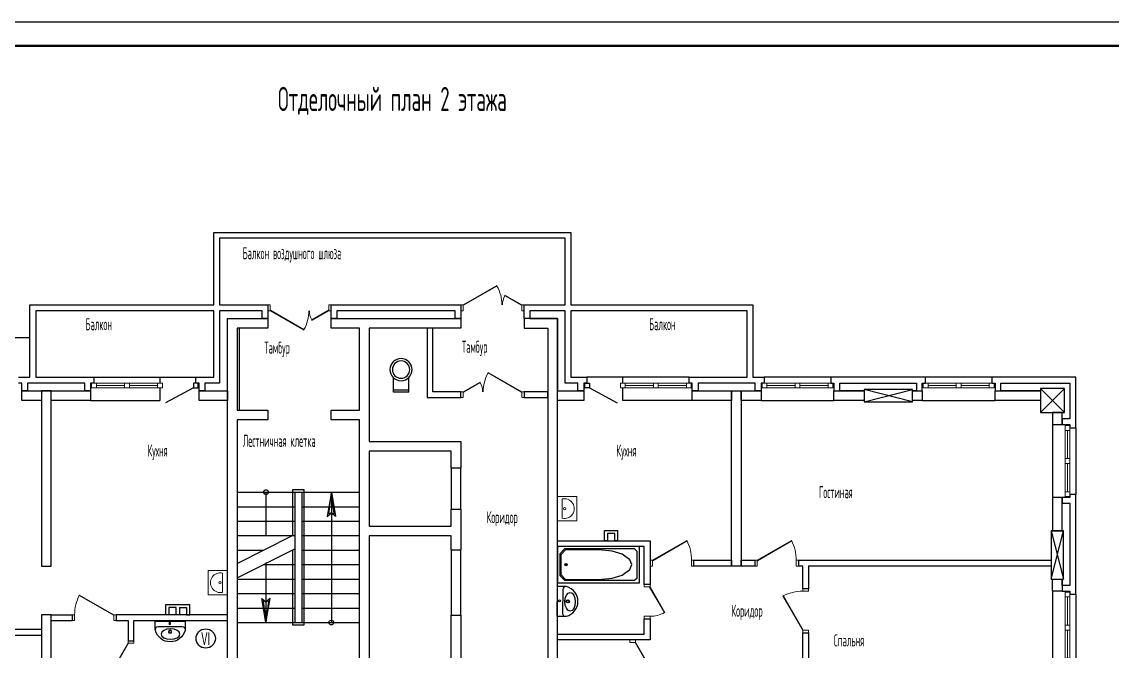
# Model space of a CAD drawing. Extents: x 5819 to 6456, y -3573 to -2978.
# Drawn here: x 5965.8 to 6191.8, y -3406.5 to -3276.1 of the extents above; entities that cross this region are included whole.
import ezdxf
from ezdxf.enums import TextEntityAlignment as Align

# ---------------------------------------------------------------- set-up
doc = ezdxf.new("R2010")
doc.units = 0
for name, color, linetype in [('EXPLIC', 3, 'Continuous'), ('FORMAT', 134, 'Continuous'), ('OSI', 5, 'Continuous'), ('PLAN', 2, 'Continuous')]:
    doc.layers.add(name, color=color, linetype=linetype)
for name, color, linetype, lineweight in [('Двери', 203, 'Continuous', 20), ('Окна', 141, 'Continuous', 13), ('Сантехника', 5, 'Continuous', 20)]:
    doc.layers.add(name, color=color, linetype=linetype, lineweight=lineweight)
doc.styles.add('СПДС', font='spds.shx', dxfattribs={"width": 0.6, "height": 150})

# ---------------------------------------------------------------- blocks, each defined once
blk = doc.blocks.new('A$C29B265C2')
at = {"layer": 'Двери', "lineweight": 20, "ltscale": 100}
for p, q in [((-0.0001563351, -0.0001358259), (-0.0001563329, 119.9998641739)), ((1309.9998436673, 119.9998641564), (1309.999843665, -0.0001358434))]:
    blk.add_line(p, q, dxfattribs=at)
at = {"layer": 'Двери', "lineweight": 20}
for points in [[(49.9998436694, 119.9998639443), (54.9998436691, 111.3396099066), (747.7660380016, 511.3083586732), (742.8201667041, 519.9998639317)], [(1259.9998436694, 119.9998639443), (1254.9998436696, 111.3396099066), (908.697952254, 311.2771001279), (913.5896821553, 319.9998639283)], [(49.9998436673, -0.0001360557), (-0.0001563327, -0.0001360545), (-0.0001563306, 119.9998639452), (49.9998436694, 119.9998639443)], [(1259.9998436673, -0.0001360713), (1309.9998436673, -0.000136072), (1309.9998436694, 119.999863928), (1259.9998436694, 119.9998639287)]]:
    blk.add_lwpolyline(points, close=True, dxfattribs=at)
at = {"layer": 'Двери', "lineweight": 20, "ltscale": 100}
for centre, radius, start, end in [((49.9998436697, 119.9998639442), 799.9999999997, 0, 29.2837841036), ((1259.9998436694, 119.9998639289), 400, 151.4325437357, 179.9999999983)]:
    blk.add_arc(centre, radius, start, end, dxfattribs=at)
blk = doc.blocks.new('стрела')
at = {"lineweight": 30}
for points in [[(0, 0), (500.0000000026, 88.1634903407), (429.2857142856, -1.18e-08), (449.3398220803, 55.1719927379)], [(0, 0), (499.9999999976, -88.1634903678), (429.2857142856, -1.18e-08), (449.3398220772, -55.1719927624)]]:
    blk.add_lwpolyline(points, close=True, dxfattribs=at)
blk = doc.blocks.new('A$C41B26058')
at = {"layer": 'Окна', "color": 132, "ltscale": 100}
for p, q in [((99.9999026957, 100.0002547725), (1369.9999026957, 100.000254772)), ((99.9999026957, 50.0002547725), (684.9999026957, 50.0002547723)), ((99.9999026957, 0.000254773), (1369.9999026957, 0.0002547725)), ((784.9999026957, 50.0002547723), (1369.9999026957, 50.000254772))]:
    blk.add_line(p, q, dxfattribs=at)
at = {"layer": 'Окна'}
for points in [[(-9.73043e-05, 100.000254773), (99.9999026957, 100.000254773), (99.9999026957, 0.000254773), (-9.73043e-05, 0.000254773)], [(684.9999026957, 100.0002547723), (784.9999026957, 100.0002547723), (784.9999026957, 0.0002547723), (684.9999026957, 0.0002547723)], [(1369.9999026957, 100.0002547725), (1469.9999026957, 100.0002547725), (1469.9999026957, 0.0002547725), (1369.9999026957, 0.0002547725)]]:
    blk.add_lwpolyline(points, close=True, dxfattribs=at)
blk = doc.blocks.new('Лифтовой узел 2-16 этажей')
at = {"lineweight": 25}
for points in [[(200, 200), (409.9999999972, 200), (409.9999999971, 0), (0, 0), (0, 8000.0000000002), (690, 8000.0000000002), (690, 7800.0000000002), (200, 7800.0000000002), (200, 200)], [(1865.2236967224, 199.9999999826), (1719.9998436654, 199.9999999825), (1719.9998436623, 2.112e-07), (1865.2236967224, 1e-10), (2065.2236967224, 1e-10), (2065.2236967224, 650.0000000001), (3900.0000000004, 650.0000000001), (3900.0000000004, 0), (6840.0000000001, 0), (6840.0000000001, 8000.0000000002), (5999.9999999999, 8000.0000000279), (5999.9999999999, 7800.0000000002), (6639.9987951098, 7800.0000000002), (6639.9987951098, 6100), (5999.9999999977, 6100), (5999.9999999977, 5900), (6639.9987951098, 5900), (6639.9987951098, 200.0002127042), (4100.0000000005, 200.0002127042), (4100.0000000005, 5900), (4689.9999999977, 5900), (4689.9999999977, 6100.0000000001), (4100.0000000005, 6100.0000000001), (4100.0000000005, 7800.0000000002), (4689.9999999977, 7800.0000000002), (4689.9999999977, 8000.0000000002), (2000, 8000.0000000002), (2000, 7800.0000000001), (3899.9999999999, 7800.0000000002), (3899.9999999999, 5450.0000000001), (2000, 5450.0000000001), (2000, 4900), (2200.0000171436, 4900), (2200.0000171436, 5250.0002914389), (3899.9984633172, 5250.0000000001), (3899.999858813, 3700.0018219847), (2200.0001778485, 3700.0002914392), (2199.9998627363, 4050.0000784367), (2000.0000000001, 4050.0000000002), (2000.0000000001, 3200.0000000004), (2200, 3200.0000000004), (2200, 3500.0002301431), (3900, 3500.0002301431), (3900, 850.0000000002), (2200, 850.0000000002), (2200, 1850.0000000005), (2000, 1850.0000000005), (2000, 850.0000000001), (1865.2236967225, 850.0000000001), (1865.2236967224, 199.9999999826)]]:
    blk.add_lwpolyline(points, dxfattribs=at)
for points in [[(2000, 4900), (2199.9998627363, 4900), (2199.9998627363, 4050.0000784367), (2000, 4050.0000784367)], [(2000.0000000001, 3200.0000000004), (2200, 3200.0000000004), (2200, 1850.0000000005), (2000.0000000001, 1850.0000000005)]]:
    blk.add_lwpolyline(points, close=True, dxfattribs=at)
blk = doc.blocks.new('мус')
at = {"lineweight": 30, "ltscale": 100}
for p, q in [((-161.8311846546, -469.5261933323), (-161.8311846545, -163.4339856738)), ((158.1688153454, -469.5261933322), (158.1688153455, -166.9809146349)), ((-161.8311846546, -429.1188726285), (158.1688153455, -429.1188726282)), ((-161.8311846545, -469.526193332), (158.1688153454, -469.5261933322))]:
    blk.add_line(p, q, dxfattribs=at)
blk.add_circle((0, 0), 230, dxfattribs=at)
at = {"ltscale": 100}
blk.add_circle((0, 0), 180, dxfattribs=at)
blk = doc.blocks.new('Колонна 500х500')
at = {"ltscale": 100}
for p, q in [((-250, 250), (250, -250)), ((250, 250), (-250, -250)), ((-250, 250), (250, 250)), ((-250, -250), (-250, 250)), ((250, 250), (250, -250)), ((250, -250), (-250, -250))]:
    blk.add_line(p, q, dxfattribs=at)
blk = doc.blocks.new('Колонна 250х10000')
at = {"ltscale": 100}
for p, q in [((500, 125), (-500, -125)), ((-500, 125), (500, -125)), ((-500, -125), (-500, 125)), ((-500, 125), (500, 125)), ((500, 125), (500, -125)), ((500, -125), (-500, -125))]:
    blk.add_line(p, q, dxfattribs=at)
blk = doc.blocks.new('A$C50155B64')
at = {"lineweight": 25, "ltscale": 100}
for p, q in [((200.0005801977, 13700.0001562182), (-0.0002662389, 13700.0001562182)), ((-0.0002662389, 13700.0001562182), (-0.0002662389, 10070.0003327026)), ((200.0005801977, 10070.0003327026), (200.0005801977, 13700.0001562182)), ((-0.0002662389, 10070.0003327026), (200.0005801977, 10070.0003327026)), ((200.0005801977, 8025.0001562182), (-0.0002662389, 8025.0001562182)), ((-0.0002662389, 8025.0001562182), (-0.0002662389, 6925.0000199546)), ((200.0005801977, 6925.0000199546), (200.0005801977, 8025.0001562182)), ((-0.0002662389, 6925.0000199546), (200.0005801977, 6925.0000199546)), ((200.0005801769, 5915.0001854938), (-0.0002662363, 5915.0001854938)), ((-0.0002662363, 5915.0001854938), (-0.0002662363, -0.0001663984)), ((200.0005802003, -0.0001663984), (200.0005801769, 5915.0001854938)), ((-0.0002662363, -0.0001663984), (200.0005802003, -0.0001663984))]:
    blk.add_line(p, q, dxfattribs=at)
blk = doc.blocks.new('A$C157F6CD0')
at = {"layer": 'Двери', "lineweight": 18, "ltscale": 100}
for p, q in [((9.50216e-05, 119.9998999007), (9.50174e-05, -0.0001000992)), ((910.0000950174, -0.0001001321), (910.0000950213, 119.9998998678))]:
    blk.add_line(p, q, dxfattribs=at)
at = {"layer": 'Двери', "lineweight": 18}
for points in [[(50.0000950218, 119.999899878), (55.0000950216, 111.3396458399), (765.9480701734, 521.8056506435), (760.9480701735, 530.4659046817)], [(50.000095018, -0.000100122), (9.50181e-05, -0.0001001203), (9.50218e-05, 119.9998998799), (50.0000950218, 119.999899878)], [(860.0000950178, -0.0001001516), (910.000095018, -0.0001001533), (910.0000950219, 119.9998998466), (860.0000950217, 119.9998998482)]]:
    blk.add_lwpolyline(points, close=True, dxfattribs=at)
at = {"layer": 'Двери', "lineweight": 18, "ltscale": 100, "extrusion": (0, 0, -1)}
blk.add_arc((39.9999049782, 119.9998998774), 900, 152.8659839881, 180.0000000033, dxfattribs=at)
blk = doc.blocks.new('A$C1A97127D')
at = {"layer": 'Двери', "ltscale": 100}
for p, q in [((-0.0001511241, 119.9998500525), (-0.000151129, -0.0001499475)), ((709.999848871, -0.0001499862), (709.9998488757, 119.9998500135))]:
    blk.add_line(p, q, dxfattribs=at)
at = {"layer": 'Двери'}
for points in [[(49.9998488761, 119.9998500295), (54.9998488757, 111.3395959917), (583.2043547373, 416.2986096112), (578.2753451962, 424.9998500099)], [(49.9998488717, -0.0001499704), (-0.0001511283, -0.0001499685), (-0.0001511239, 119.9998500316), (49.9998488761, 119.9998500295)], [(659.9998488715, -0.0001500056), (709.9998488715, -0.0001500077), (709.9998488761, 119.9998499923), (659.9998488764, 119.9998499943)]]:
    blk.add_lwpolyline(points, close=True, dxfattribs=at)
at = {"layer": 'Двери', "ltscale": 100, "extrusion": (0, 0, -1)}
blk.add_arc((-49.9998488738, 119.999850029), 610.0000000026, 150.9393171551, 180, dxfattribs=at)
blk = doc.blocks.new('УМ')
at = {"color": 7, "lineweight": 25}
for p, q in [((-294.2903663546, 161.0612844626), (-294.2903663546, 0)), ((288.6348757214, 0), (-294.2903663546, 0)), ((-234.2903663546, 101.0612844626), (230.4676351903, 101.0612844626)), ((288.6348757214, 0), (288.6348757214, 179.5073672653))]:
    blk.add_line(p, q, dxfattribs=at)
for centre, radius in [((-3.5639190278, 201.587855562), 32.0355357808), ((-3.5639190278, 201.587855562), 25.3614658265), ((-11.5377568276, 40.4689702683), 17)]:
    blk.add_circle(centre, radius, dxfattribs=at)
for centre, radius, start, end in [((-1.9113655821, 101.0612844626), 300, 14.4775121859, 165.5224878141), ((-234.2903663546, 161.0612844626), 60, 165.5224878141, 270), ((230.4676351903, 161.0612844626), 60, 270, 14.4775121859)]:
    blk.add_arc(centre, radius, start, end, dxfattribs=at)
blk.add_ellipse((4.4518725049, 247.6703508236), major_axis=(181.789449315, -0), ratio=0.5596161518, dxfattribs=at)
blk = doc.blocks.new('VANNA')
at = {"color": 7, "lineweight": 25}
for points in [[(0, 375), (0, 0), (1700, 0), (1700, 375), (1700, 750), (0, 750)], [(50, 600), (50, 375), (50, 150), (150, 50), (1600, 50), (1650, 100), (1650, 375), (1650, 650), (1600, 700), (150, 700)], [(70, 580), (70, 375), (70, 170), (170, 70), (854, 68.1107691691), (1135.8425585958, 93.7093774831), (1341.6610383316, 157.9965438063), (1502.3347080252, 273.5604941195), (1542, 375), (1502.3347080252, 476.4395058805), (1341.6610383316, 592.0034561937), (1135.8425585958, 656.2906225169), (854, 681.8892308309), (170, 680)]]:
    blk.add_lwpolyline(points, close=True, dxfattribs=at)
for radius in [24, 17]:
    blk.add_circle((175, 375), radius, dxfattribs=at)
blk = doc.blocks.new('A$C36CC1337')
at = {"layer": 'Сантехника', "color": 7, "lineweight": 20, "ltscale": 0.001}
blk.add_line((99.6929597287, 450.0672973676), (99.9655434517, 50.0673902615), dxfattribs=at)
blk.add_line((99.6929597287, 450.0672973676), (99.9655434517, 50.0673902615), dxfattribs=at)
at = {"layer": 'Сантехника', "color": 7, "lineweight": 20}
blk.add_lwpolyline([(-0.0003603967, -0.0007440762), (399.9995467095, -0.0007440762), (399.9995467095, 500.2719557269), (-0.0003603967, 500.2719557269)], close=True, dxfattribs=at)
at = {"layer": 'Сантехника', "color": 7, "lineweight": 20, "ltscale": 0.001}
blk.add_circle((149.8292400269, 250.1014167799), 24.5345969675, dxfattribs=at)
blk.add_circle((149.8292400269, 250.1014167799), 24.5345969675, dxfattribs=at)
blk.add_arc((144.8292411892, 250.0980094804), 205, 257.3586613321, 102.7194290209, dxfattribs=at)
blk.add_arc((144.8292411892, 250.0980094804), 205, 257.3586613321, 102.7194290209, dxfattribs=at)

msp = doc.modelspace()

# ---------------------------------------------------------------- linework, layer by layer
at = {"layer": 'FORMAT'}
msp.add_lwpolyline([(5819.2197606431, -3276.1358581672), (6455.8664629325, -3276.1358581672), (6455.8664629325, -3573.1358581672), (5819.2197606431, -3573.1358581672)], close=True, dxfattribs=at)
at = {"layer": 'FORMAT', "lineweight": 50}
msp.add_lwpolyline([(5839.2197606431, -3568.1358581672), (5839.2197606431, -3281.1358581672), (6450.8664629325, -3281.1358581672), (6450.8664629325, -3568.1358581672)], close=True, dxfattribs=at)
at = {"layer": 'OSI', "ltscale": 100}
msp.add_line((5967.5004362966, -3341.5702077257), (5870.0289043874, -3341.5702077257), dxfattribs=at)
at = {"layer": 'PLAN', "ltscale": 100}
for p, q in [((6005.6004362967, -3334.7702077257), (6005.6004362967, -3319.7702077257)), ((6005.6004362967, -3319.7702077257), (6079.6004362967, -3319.7702077257)), ((6012.6004362967, -3320.9702077257), (6006.8004362967, -3320.9702077257)), ((6006.8004362967, -3320.9702077257), (6006.8004362967, -3326.1702077257)), ((6072.2004362967, -3320.9702077257), (6012.6004362967, -3320.9702077257)), ((6078.4004362967, -3320.9702077257), (6072.2004362967, -3320.9702077257)), ((6078.4004362967, -3326.1702077257), (6078.4004362967, -3320.9702077257)), ((6079.6004362967, -3319.7702077257), (6079.6004362967, -3334.7702077257)), ((6006.8004362967, -3326.1702077257), (6006.8004362967, -3334.7702077257)), ((6078.4004362967, -3334.7702077257), (6078.4004362967, -3326.1702077257)), ((5967.5004362966, -3349.7702077257), (5967.5004362966, -3334.7702077257)), ((5967.5004362966, -3334.7702077257), (6005.6004362967, -3334.7702077257)), ((6006.8004362967, -3334.7702077257), (6016.8004362967, -3334.7702077257)), ((6016.8004362967, -3334.7702077257), (6016.8004362967, -3337.5702077257)), ((6029.9004362966, -3334.7702077257), (6029.9004362966, -3334.7702077257)), ((6029.9004362966, -3334.7702077257), (6056.8004362967, -3334.7702077257)), ((6029.9004362966, -3337.5702077257), (6029.9004362966, -3334.7702077257)), ((6056.8004362967, -3334.7702077257), (6056.8004362967, -3337.5702077257)), ((6069.9004362967, -3337.5702077254), (6069.9004362967, -3334.7702077257)), ((6069.9004362967, -3334.7702077257), (6078.4004362967, -3334.7702077257)), ((6079.6004362967, -3334.7702077257), (6117.3004362967, -3334.7702077257)), ((6117.3004362967, -3334.7702077257), (6117.3004362967, -3349.7702077257)), ((6005.6004362967, -3335.9702077257), (5968.7004362967, -3335.9702077257)), ((5968.7004362967, -3335.9702077257), (5968.7004362967, -3349.7702077257)), ((6005.6004362967, -3349.7702077257), (6005.6004362967, -3335.9702077257)), ((6015.6004362967, -3335.9702077257), (6006.8004362967, -3335.9702077257)), ((6006.8004362967, -3335.9702077257), (6006.8004362967, -3350.9702077257)), ((6015.6004362967, -3335.9702077257), (6006.8004362967, -3335.9702077257)), ((6006.8004362967, -3335.9702077257), (6006.8004362967, -3350.9702077257)), ((6015.6004362967, -3337.5702077257), (6015.6004362967, -3335.9702077257)), ((6015.6004362967, -3337.5702077257), (6015.6004362967, -3335.9702077257)), ((6055.6004362967, -3335.9702077257), (6031.1004362967, -3335.9702077257)), ((6031.1004362967, -3335.9702077257), (6031.1004362967, -3337.5702077257)), ((6055.6004362967, -3335.9702077257), (6031.1004362967, -3335.9702077257)), ((6031.1004362967, -3335.9702077257), (6031.1004362967, -3337.5702077257)), ((6055.6004362967, -3337.5702077257), (6055.6004362967, -3335.9702077257)), ((6055.6004362967, -3337.5702077257), (6055.6004362967, -3335.9702077257)), ((6078.4004362967, -3335.9702077257), (6071.1004362967, -3335.9702077257)), ((6071.1004362967, -3335.9702077257), (6071.1004362967, -3337.5702077254)), ((6078.4004362967, -3335.9702077257), (6071.1004362967, -3335.9702077254)), ((6071.1004362967, -3335.9702077254), (6071.1004362967, -3337.5702077254)), ((6078.4004362967, -3350.9702077257), (6078.4004362967, -3335.9702077257)), ((6078.4004362967, -3350.9702077257), (6078.4004362967, -3335.9702077257)), ((6116.1004362967, -3335.9702077257), (6079.6004362967, -3335.9702077257)), ((6079.6004362967, -3335.9702077257), (6079.6004362967, -3349.7702077257)), ((6116.1004362967, -3349.7702077257), (6116.1004362967, -3335.9702077257)), ((6008.4004362967, -3352.5702077257), (6008.4004362967, -3337.5702077257)), ((6008.4004362967, -3337.5702077257), (6015.6004362967, -3337.5702077257)), ((6010.9004483456, -3339.5702077257), (6010.4004483456, -3339.5702077257)), ((6010.4004483456, -3339.5702077257), (6010.4004483456, -3356.5702077257)), ((6010.9004483456, -3356.5702077257), (6010.9004483456, -3339.5702077257)), ((6016.8004362967, -3337.5702077257), (6015.6004362967, -3337.5702077257)), ((6031.1004362967, -3337.5702077257), (6029.9004362966, -3337.5702077257)), ((6031.1004362967, -3337.5702077257), (6055.6004362967, -3337.5702077257)), ((6051.0004362967, -3339.5702077257), (6049.8004362967, -3339.5702077257)), ((6049.8004362967, -3339.5702077257), (6049.8004362967, -3353.9702077257)), ((6051.0004362967, -3352.7702077257), (6051.0004362967, -3339.5702077257)), ((6056.8004362967, -3337.5702077257), (6055.6004362967, -3337.5702077257)), ((6071.1004362967, -3337.5702077254), (6069.9004362967, -3337.5702077254)), ((6071.1004362967, -3337.5702077254), (6076.8004362967, -3337.5702077254)), ((6076.8004362967, -3337.5702077254), (6076.8004362967, -3352.5702077257)), ((5965.1504362967, -3349.7702077257), (5967.5004362966, -3349.7702077257)), ((5965.8071684425, -3350.9702077257), (5965.1504362967, -3350.9702077257)), ((5965.8071684425, -3352.5702077257), (5965.8071684425, -3350.9702077257)), ((5978.8504362967, -3350.9702077257), (5967.0071684424, -3350.9702077257)), ((5967.0071684424, -3350.9702077257), (5967.0071684424, -3352.5702077257)), ((5978.8504362967, -3350.9702077257), (5967.0071684424, -3350.9702077257)), ((5967.0071684424, -3350.9702077257), (5967.0071684424, -3352.5702077257)), ((5968.7004362967, -3349.7702077257), (5980.7004362967, -3349.7702077257)), ((5978.8504362967, -3352.5702077257), (5978.8504362967, -3350.9702077257)), ((5978.8504362967, -3352.5702077257), (5978.8504362967, -3350.9702077257)), ((5980.7004362967, -3350.9702077257), (5980.0504362967, -3350.9702077257)), ((5980.0504362967, -3350.9702077257), (5980.0504362967, -3352.5702077257)), ((5980.7004362967, -3349.7702077257), (6001.9004362967, -3349.7702077257)), ((5980.7004362967, -3349.7702077257), (5980.7004362967, -3350.9702077257)), ((5994.4504362967, -3350.9702077257), (5994.4504362967, -3349.7702077257)), ((6002.3504362967, -3350.9702077257), (6001.3504362967, -3350.9702077257)), ((6001.3504362967, -3350.9702077257), (6001.3504362967, -3351.9702077257)), ((6001.9004362967, -3350.9702077257), (6001.9004362967, -3349.7702077257)), ((6001.9004362967, -3349.7702077257), (6005.6004362967, -3349.7702077257)), ((6002.5504362967, -3350.9702077257), (6001.9004362967, -3350.9702077257)), ((6002.3504362967, -3351.9702077257), (6002.3504362967, -3350.9702077257)), ((6002.5504362967, -3352.5702077257), (6002.5504362967, -3350.9702077257)), ((6006.8004362967, -3350.9702077257), (6003.7504362966, -3350.9702077257)), ((6003.7504362966, -3350.9702077257), (6003.7504362966, -3352.5702077257)), ((6006.8004362967, -3350.9702077257), (6003.7504362966, -3350.9702077257)), ((6003.7504362966, -3350.9702077257), (6003.7504362966, -3352.5702077257)), ((6081.0504362967, -3350.9702077257), (6078.4004362967, -3350.9702077257)), ((6081.0504362967, -3350.9702077257), (6078.4004362967, -3350.9702077257)), ((6079.6004362967, -3349.7702077257), (6082.9004362966, -3349.7702077257)), ((6081.0504362967, -3352.5702077257), (6081.0504362967, -3350.9702077257)), ((6081.0504362967, -3352.5702077257), (6081.0504362967, -3350.9702077257)), ((6082.2504362966, -3350.9702077257), (6082.2504362966, -3352.5702077257)), ((6082.9004362966, -3350.9702077257), (6082.2504362966, -3350.9702077257)), ((6082.4504362967, -3351.9702077257), (6082.4504362967, -3350.9702077257)), ((6082.4504362967, -3350.9702077257), (6083.4504362967, -3350.9702077257)), ((6104.1004362967, -3349.7702077257), (6082.9004362966, -3349.7702077257)), ((6082.9004362966, -3349.7702077257), (6082.9004362966, -3350.9702077257)), ((6083.4504362967, -3350.9702077257), (6083.4504362967, -3351.9702077257)), ((6090.3504362967, -3350.9702077257), (6090.3504362967, -3349.7702077257)), ((6104.1004362967, -3350.9702077257), (6104.1004362967, -3349.7702077257)), ((6104.1004362967, -3349.7702077257), (6116.1004362967, -3349.7702077257)), ((6104.7504362966, -3350.9702077257), (6104.1004362967, -3350.9702077257)), ((6104.7504362966, -3352.5702077257), (6104.7504362966, -3350.9702077257)), ((6117.8004362967, -3350.9570187991), (6105.9504362967, -3350.9570187991)), ((6105.9504362967, -3350.9570187991), (6105.9504362967, -3352.5702077257)), ((6117.8004362967, -3350.9702077257), (6105.9504362967, -3350.9702077257)), ((6105.9504362967, -3350.9702077257), (6105.9504362967, -3352.5702077257)), ((6117.3004362967, -3349.7702077257), (6119.6504362967, -3349.7702077257)), ((6117.8004362967, -3352.5702077257), (6117.8004362967, -3350.9570187991)), ((6117.8004362967, -3352.5702077257), (6117.8004362967, -3350.9702077257)), ((6119.6504362967, -3350.9702077257), (6119.0004362966, -3350.9702077257)), ((6119.0004362966, -3350.9702077257), (6119.0004362966, -3352.5702077257)), ((6133.4504362967, -3349.7702077257), (6119.6504362967, -3349.7702077257)), ((6119.6504362967, -3349.7702077257), (6119.6504362967, -3350.9702077257)), ((6153.0504362967, -3349.7702077257), (6133.4504362967, -3349.7702077257)), ((6133.4504362967, -3349.7702077257), (6133.4504362967, -3350.9702077257)), ((6133.4504362967, -3350.9702077257), (6134.1004362967, -3350.9702077257)), ((6134.1004362967, -3350.9702077257), (6134.1004362967, -3352.5702077257)), ((6135.3004362967, -3350.9702077257), (6151.2004362967, -3350.9702077257)), ((6135.3004362967, -3352.5702077257), (6135.3004362967, -3350.9702077257)), ((6135.3004362967, -3350.9702077257), (6151.2004362967, -3350.9702077257)), ((6135.3004362967, -3352.5702077257), (6135.3004362967, -3350.9702077257)), ((6151.2004362967, -3350.9702077257), (6151.2004362967, -3352.5702077257)), ((6151.2004362967, -3350.9702077257), (6151.2004362967, -3352.5702077257)), ((6152.4004362967, -3352.5702077257), (6152.4004362967, -3350.9702077257)), ((6152.4004362967, -3350.9702077257), (6153.0504362967, -3350.9702077257)), ((6166.8504362967, -3349.7702077257), (6153.0504362967, -3349.7702077257)), ((6153.0504362967, -3350.9702077257), (6153.0504362967, -3349.7702077257)), ((6184.2004362967, -3349.7702077257), (6166.8504362967, -3349.7702077257)), ((6166.8504362967, -3349.7702077257), (6166.8504362967, -3350.9702077257)), ((6166.8504362967, -3350.9702077257), (6167.5004362966, -3350.9702077257)), ((6167.5004362966, -3350.9702077257), (6167.5004362966, -3352.5702077257)), ((6168.7004362967, -3352.5702077257), (6168.7004362967, -3350.9702077257)), ((6168.7004362967, -3350.9702077257), (6183.0004362966, -3350.9702077257)), ((6168.7004362967, -3352.5702077257), (6168.7004362967, -3350.9702077257)), ((6168.7004362967, -3350.9702077257), (6183.0004362966, -3350.9702077257)), ((6183.0004362966, -3350.9702077257), (6183.0004362966, -3358.3702077257)), ((6183.0004362966, -3350.9702077257), (6183.0004362966, -3358.3702077257)), ((6184.2004362967, -3360.2202077257), (6184.2004362967, -3349.7702077257)), ((5965.8071684425, -3352.5702077257), (5969.9004251699, -3352.5702077257)), ((5965.8071684425, -3354.5702077257), (5965.8071684425, -3352.5702077257)), ((5967.0071684424, -3352.5702077257), (5965.8071684425, -3352.5702077257)), ((5967.0071684424, -3352.5702077257), (5978.8504362967, -3352.5702077257)), ((5971.9004336343, -3352.5702061635), (5969.9004251699, -3352.5702061635)), ((5969.9004251699, -3352.5702061635), (5969.9004251699, -3388.8702043987)), ((5969.9004251699, -3352.5702077257), (5969.9004251699, -3354.5702077257)), ((5971.9004336343, -3388.8702043987), (5971.9004336343, -3352.5702061635)), ((5971.9004336343, -3352.5702077257), (5980.0504362967, -3352.5702077257)), ((5971.9004336343, -3354.5702077257), (5971.9004336343, -3352.5702077257)), ((5980.0504362967, -3352.5702077257), (5978.8504362967, -3352.5702077257)), ((5980.0504362967, -3352.5702077257), (5980.0504362967, -3354.5702077257)), ((5994.4504362967, -3354.5702077257), (5994.4504362967, -3351.9702077257)), ((6001.3504362967, -3351.9702077257), (5995.6009815185, -3355.0632890722)), ((6001.3504362967, -3351.9702077257), (6002.3504362967, -3351.9702077257)), ((6002.5504362967, -3352.5702077257), (6008.4004362967, -3352.5702077257)), ((6002.5504362967, -3354.5702077257), (6002.5504362967, -3352.5702077257)), ((6003.7504362966, -3352.5702077257), (6002.5504362967, -3352.5702077257)), ((6003.7504362966, -3352.5702077257), (6008.4004362967, -3352.5702077257)), ((6008.4004362967, -3352.5702077257), (6008.4004362967, -3354.5702077257)), ((6056.8004362967, -3352.7702077257), (6051.0004362967, -3352.7702077257)), ((6056.8004362967, -3353.9702077257), (6056.8004362967, -3352.7702077257)), ((6074.8004362967, -3352.7702077257), (6069.9004362967, -3352.7702077257)), ((6069.9004362967, -3352.7702077257), (6069.9004362967, -3353.9702077257)), ((6074.8004362967, -3353.9702077257), (6074.8004362967, -3352.7702077257)), ((6076.8004362967, -3352.5702077257), (6081.0504362967, -3352.5702077257)), ((6076.8004362967, -3352.5702077257), (6082.2504362966, -3352.5702077257)), ((6076.8004362967, -3354.5702077257), (6076.8004362967, -3352.5702077257)), ((6082.2504362966, -3352.5702077257), (6081.0504362967, -3352.5702077257)), ((6082.2504362966, -3352.5702077257), (6082.2504362966, -3354.5702077257)), ((6083.4504362967, -3351.9702077257), (6082.4504362967, -3351.9702077257)), ((6083.4504362967, -3351.9702077257), (6089.1998910749, -3355.0632890722)), ((6090.3504362967, -3354.5702077257), (6090.3504362967, -3351.9702077257)), ((6104.7504362966, -3352.5702077257), (6112.9004389591, -3352.5702061635)), ((6104.7504362966, -3354.5702077257), (6104.7504362966, -3352.5702077257)), ((6105.9504362967, -3352.5702077257), (6104.7504362966, -3352.5702077257)), ((6105.9504362967, -3352.5702077257), (6117.8004362967, -3352.5702077257)), ((6112.9004389591, -3352.5702061635), (6112.9004389591, -3354.5702077257)), ((6114.9004474234, -3352.5702077257), (6119.0004362966, -3352.5702077257)), ((6114.9004474234, -3354.5702077257), (6114.9004474234, -3352.5702077257)), ((6119.0004362966, -3352.5702077257), (6117.8004362967, -3352.5702077257)), ((6119.0004362966, -3352.5702077257), (6119.0004362966, -3354.5702077257)), ((6134.1004362967, -3352.5702077257), (6135.3004362967, -3352.5702077257)), ((6134.1004362967, -3352.5702077257), (6140.4004362967, -3352.5702077257)), ((6134.1004362967, -3354.5702077257), (6134.1004362967, -3352.5702077257)), ((6140.4004362967, -3352.5702077257), (6135.3004362967, -3352.5702077257)), ((6150.4004362967, -3352.3202077257), (6140.4004362967, -3352.3202077257)), ((6140.4004362967, -3352.3202077257), (6140.4004362967, -3352.5702077257)), ((6140.4004362967, -3352.5702077257), (6140.4004362967, -3354.5702077257)), ((6150.4004362967, -3352.5702077257), (6150.4004362967, -3352.3202077257)), ((6151.2004362967, -3352.5702077257), (6150.4004362967, -3352.5702077257)), ((6150.4004362967, -3352.5702077257), (6152.4004362967, -3352.5702077257)), ((6150.4004362967, -3354.5702077257), (6150.4004362967, -3352.5702077257)), ((6151.2004362967, -3352.5702077257), (6152.4004362967, -3352.5702077257)), ((6152.4004362967, -3352.5702077257), (6152.4004362967, -3354.5702077257)), ((6167.5004362966, -3352.5702077257), (6168.7004362967, -3352.5702077257)), ((6167.5004362966, -3352.5702077257), (6176.9004362967, -3352.5702077257)), ((6167.5004362966, -3354.5702077257), (6167.5004362966, -3352.5702077257)), ((6176.9004362967, -3352.5702077257), (6168.7004362967, -3352.5702077257)), ((6181.9004362966, -3352.0702077257), (6176.9004362967, -3352.0702077257)), ((6176.9004362967, -3352.0702077257), (6176.9004362967, -3352.5702077257)), ((6176.9004362967, -3352.5702077257), (6176.9004362967, -3354.5702077257)), ((6181.9004362966, -3357.0702077257), (6181.9004362966, -3352.0702077257)), ((5969.9004251699, -3354.5702077257), (5965.8071684425, -3354.5702077257)), ((5980.0504362967, -3354.5702077257), (5971.9004336343, -3354.5702077257)), ((5980.0504362967, -3354.5702077257), (5994.4504362967, -3354.5702077257)), ((6008.4004362967, -3354.5702077257), (6002.5504362967, -3354.5702077257)), ((6049.8004362967, -3353.9702077257), (6056.8004362967, -3353.9702077257)), ((6069.9004362967, -3353.9702077257), (6074.8004362967, -3353.9702077257)), ((6082.2504362966, -3354.5702077257), (6076.8004362967, -3354.5702077257)), ((6104.7504362966, -3354.5702077257), (6090.3504362967, -3354.5702077257)), ((6112.9004389591, -3354.5702077257), (6104.7504362966, -3354.5702077257)), ((6119.0004362966, -3354.5702077257), (6114.9004474234, -3354.5702077257)), ((6119.0004362966, -3354.5702077257), (6134.1004362967, -3354.5702077257)), ((6140.4004362967, -3354.5702077257), (6134.1004362967, -3354.5702077257)), ((6152.4004362967, -3354.5702077257), (6150.4004362967, -3354.5702077257)), ((6152.4004362967, -3354.5702077257), (6167.5004362966, -3354.5702077257)), ((6176.9004362967, -3354.5702077257), (6167.5004362966, -3354.5702077257)), ((6010.4004483456, -3356.5702077257), (6010.9004483456, -3356.5702077257)), ((6181.4004362967, -3357.0702077257), (6179.4004362967, -3357.0702077257)), ((6179.4004362967, -3357.0702077257), (6179.4004362967, -3359.5702077257)), ((6181.4004362967, -3358.3702077257), (6181.4004362967, -3357.0702077257)), ((6181.4004362967, -3357.0702077257), (6181.9004362966, -3357.0702077257)), ((6181.4004362967, -3359.5702077257), (6181.4004362967, -3357.0702077257)), ((6179.4004362967, -3359.5702077257), (6179.4004362967, -3374.6702077257)), ((6179.4004362967, -3359.5702077257), (6181.4004362967, -3359.5702077257)), ((6183.0004362966, -3358.3702077257), (6181.4004362967, -3358.3702077257)), ((6181.4004362967, -3358.3702077257), (6181.4004362967, -3359.5702077257)), ((6183.0004362966, -3358.3702077257), (6181.4004362967, -3358.3702077257)), ((6181.4004362967, -3359.5702077257), (6183.0004362966, -3359.5702077257)), ((6183.0004362966, -3359.5702077257), (6183.0004362966, -3360.2202077257)), ((6183.0004362966, -3360.2202077257), (6184.2004362967, -3360.2202077257)), ((6184.2004362967, -3360.2202077257), (6184.2004362967, -3374.0202077257)), ((6181.4004362967, -3374.6702077257), (6179.4004362967, -3374.6702077257)), ((6179.4004362967, -3374.6702077257), (6179.4004362967, -3381.5702077257)), ((6183.0004362966, -3374.6702077257), (6181.4004362967, -3374.6702077257)), ((6181.4004362967, -3374.6702077257), (6181.4004362967, -3375.8702077257)), ((6181.4004362967, -3381.5702077257), (6181.4004362967, -3374.6702077257)), ((6181.4004362967, -3381.5702077257), (6181.4004362967, -3374.6702077257)), ((6181.4004362967, -3375.8702077257), (6183.0004362966, -3375.8702077257)), ((6181.4004362967, -3375.8702077257), (6183.0004362966, -3375.8702077257)), ((6184.2004362967, -3374.0202077257), (6183.0004362966, -3374.0202077257)), ((6183.0004362966, -3374.0202077257), (6183.0004362966, -3374.6702077257)), ((6183.0004362966, -3375.8702077257), (6183.0004362966, -3392.8702077257)), ((6183.0004362966, -3375.8702077257), (6183.0004362966, -3392.8702077257)), ((6184.2004362967, -3394.7202077257), (6184.2004362967, -3374.0202077257)), ((6086.5504370382, -3381.4702146349), (6089.3504370383, -3381.4702146349)), ((6086.5504370382, -3383.6202146348), (6086.5504370382, -3381.4702146349)), ((6088.7004370383, -3382.1202146348), (6087.2004370383, -3382.1202146348)), ((6087.2004370383, -3382.1202146348), (6087.2004370383, -3383.6202146348)), ((6088.7004370383, -3383.6202154449), (6088.7004370383, -3382.1202146348)), ((6089.3504370383, -3383.6202154449), (6089.3504370383, -3381.4702146349)), ((6179.4004362967, -3381.5702077257), (6181.4004362967, -3381.5702077257)), ((6181.6504402775, -3381.5702077257), (6181.4004362967, -3381.5702077257)), ((6181.6504402775, -3391.5702077257), (6181.6504402775, -3381.5702077257)), ((6076.8004242478, -3383.620215038), (6096.0004249927, -3383.620215038)), ((6076.8004242478, -3384.820214976), (6076.8004242478, -3383.6202224788)), ((6094.8004245723, -3384.820214976), (6076.8004242478, -3384.820214976)), ((6087.2004370383, -3383.6202146348), (6086.5504370382, -3383.6202146348)), ((6089.3504370383, -3383.6202154449), (6088.7004370383, -3383.6202154449)), ((6094.8004240704, -3392.6702150108), (6094.8004245723, -3384.820214976)), ((6096.0004249927, -3383.620215038), (6096.000423805, -3392.6702150108)), ((5969.9004251699, -3388.8702043987), (5971.9004336343, -3388.8702043987)), ((6105.100438214, -3388.8702064272), (6105.100438214, -3387.6702085554)), ((6105.100438214, -3387.6702085554), (6112.9004362967, -3387.6702085554)), ((6112.9004362967, -3388.8702059608), (6105.100438214, -3388.8702064272)), ((6112.9004362967, -3387.6702085554), (6112.9004362967, -3388.8702059608)), ((6114.9004447611, -3388.8702059608), (6114.9004447611, -3387.6702073601)), ((6114.9004447611, -3387.6702073601), (6117.7004353465, -3387.6702073601)), ((6117.7004353465, -3388.8702057743), (6114.9004447611, -3388.8702059608)), ((6117.7004353465, -3387.6702073601), (6117.7004353465, -3388.8702057743)), ((6126.8004362967, -3387.6702067756), (6179.1504402775, -3387.6702067756)), ((6126.8004362967, -3388.8702077257), (6126.8004362967, -3387.6702077258)), ((6127.6504362967, -3388.8702077257), (6126.8004362967, -3388.8702077257)), ((6127.6504362967, -3393.5702077257), (6127.6504362967, -3388.8702077257)), ((6179.1504402775, -3388.8702077257), (6128.8504362967, -3388.8702077257)), ((6128.8504362967, -3388.8702077257), (6128.8504362967, -3393.5702077257)), ((6179.1504402775, -3387.6702067756), (6179.1504402775, -3388.8702077257)), ((6179.4004362967, -3394.0702077257), (6179.4004362967, -3391.5702077257)), ((6179.4004362967, -3391.5702077257), (6181.4004362967, -3391.5702077257)), ((6179.4004362967, -3394.0702077257), (6179.4004362967, -3391.5702077257)), ((6179.4004362967, -3391.5702077257), (6181.4004362967, -3391.5702077257)), ((6181.4004362967, -3391.5702077257), (6181.4004362967, -3394.0702077257)), ((6181.4004362967, -3392.8702077257), (6181.4004362967, -3391.5702077257)), ((6181.4004362967, -3391.5702077257), (6181.6504402775, -3391.5702077257)), ((6181.4004362967, -3391.5702077257), (6181.4004362967, -3394.0702077257)), ((6096.000423805, -3392.6702150108), (6094.8004240704, -3392.6702150108)), ((6128.8504362967, -3393.5702077257), (6127.6504362967, -3393.5702077257)), ((6183.0004362966, -3392.8702077257), (6181.4004362967, -3392.8702077257)), ((6183.0004362966, -3392.8702077257), (6181.4004362967, -3392.8702077257)), ((6181.4004362967, -3392.8702077257), (6181.4004362967, -3394.0702077257)), ((6179.4004362967, -3394.0702077257), (6179.4004362967, -3409.1702077257)), ((6181.4004362967, -3394.0702077257), (6179.4004362967, -3394.0702077257)), ((6181.4004362967, -3394.0702077257), (6179.4004362967, -3394.0702077257)), ((6181.4004362967, -3394.0702077257), (6183.0004362966, -3394.0702077257)), ((6183.0004362966, -3394.0702077257), (6183.0004362966, -3394.7202077257)), ((6183.0004362966, -3394.7202077257), (6184.2004362967, -3394.7202077257)), ((6184.2004362967, -3394.7202077257), (6184.2004362967, -3408.5202077257)), ((5995.6503797401, -3396.8201838979), (6000.6003797401, -3396.8201838979)), ((5995.6503797401, -3398.9701838979), (5995.6503797401, -3396.8201838979)), ((5997.8003797401, -3397.470183898), (5996.3003797401, -3397.470183898)), ((5996.3003797401, -3397.470183898), (5996.3003797401, -3398.9701838979)), ((5997.8003797401, -3398.970184708), (5997.8003797401, -3397.470183898)), ((5998.4503796384, -3397.4701835694), (5998.45037974, -3398.970184708)), ((5998.45037974, -3397.470183898), (5999.95037974, -3397.470183898)), ((5999.95037974, -3397.470183898), (5999.95037974, -3398.9701838979)), ((6000.6003797401, -3398.9701838979), (6000.6003797401, -3396.8201838979)), ((5969.9004331314, -3398.9702055986), (5969.9004251699, -3420.8202074747)), ((5971.9004336343, -3398.9702055986), (5969.9004331314, -3398.9702055986)), ((5971.9004336343, -3398.9702055986), (5976.2504819203, -3398.9702055986)), ((5971.9004336343, -3420.8202074746), (5971.9004336343, -3398.9702055986)), ((5971.9004336343, -3400.1702055986), (5976.2504892599, -3400.1702055986)), ((5976.2504819203, -3398.9702055986), (5976.2504892599, -3400.1702055986)), ((6008.4004362967, -3398.9702055986), (5985.3504819201, -3398.9701918625)), ((5985.3504819201, -3398.9701918625), (5985.35048926, -3400.1702056057)), ((5985.35048926, -3400.1702055986), (5987.8523601846, -3400.1702055986)), ((5987.8523374616, -3400.1702055986), (5987.8523374616, -3404.3202077257)), ((5989.0523374614, -3400.1702055986), (6008.4004362967, -3400.1702055986)), ((5989.0523374614, -3404.3202077257), (5989.0523374614, -3400.1702055986)), ((5996.3003797401, -3398.9701838979), (5995.6503797401, -3398.9701838979)), ((5998.45037974, -3398.970184708), (5997.8003797401, -3398.970184708)), ((5999.95037974, -3398.9701838979), (6000.6003797401, -3398.9701838979)), ((6008.4004362967, -3400.3202077257), (6008.4004362967, -3399.1202077257)), ((6094.800437668, -3402.9702063944), (6094.800437668, -3399.7702171378)), ((6094.800437668, -3399.7702171378), (6096.0004357611, -3399.7702171378)), ((6096.0004357611, -3399.7702171378), (6096.0004376976, -3404.170217121)), ((5944.1503954973, -3401.9702056144), (5969.9004331314, -3401.9702056144)), ((6076.8004362967, -3402.970217121), (6094.800437668, -3402.9702063944)), ((6076.8004362967, -3404.170217121), (6076.8004362967, -3402.970217121)), ((6127.6504362967, -3402.670209677), (6128.8504362967, -3402.670209677)), ((6127.6504362967, -3415.3202077257), (6127.6504362967, -3402.670209677)), ((6128.8504362967, -3402.670209677), (6128.8504362967, -3415.3202077257)), ((5944.1503954972, -3403.1702056144), (5969.9004331314, -3403.1702056144)), ((5987.8523374616, -3404.3202077257), (5989.0523374614, -3404.3202077257)), ((6096.0004376976, -3404.170217121), (6076.8004362967, -3404.170217121))]:
    msp.add_line(p, q, dxfattribs=at)
at = {"layer": 'PLAN'}
for p, q in [((6010.4004881533, -3373.5677247807), (6035.8004761043, -3373.5677247807)), ((6016.4004881533, -3373.5677247807), (6016.4004881533, -3382.5677247807)), ((6022.4004881533, -3373.5677247807), (6022.4004881533, -3400.5677247807)), ((6023.8004761043, -3373.5677247807), (6023.8004761043, -3400.5677247807)), ((6029.9504761043, -3373.5677247807), (6029.9504761043, -3400.5677247807)), ((6010.4004881533, -3376.5677247807), (6022.4004881533, -3376.5677247807)), ((6023.8004761043, -3376.5677247807), (6035.8004761043, -3376.5677247807)), ((6010.4004881533, -3379.5677247807), (6022.4004881533, -3379.5677247807)), ((6023.8004761043, -3379.5677247807), (6035.8004761043, -3379.5677247807)), ((6010.4004881533, -3382.5677247807), (6022.4004881533, -3382.5677247807)), ((6010.4004881533, -3388.3177247807), (6021.9004881532, -3382.5677247807)), ((6023.8004761043, -3382.5677247807), (6035.8004761043, -3382.5677247807)), ((6010.4004881533, -3391.3177247807), (6022.4004881533, -3385.3177247807)), ((6010.4004881533, -3385.5677247807), (6015.9004881532, -3385.5677247807)), ((6023.8004761043, -3385.5677247807), (6035.8004761043, -3385.5677247807)), ((6015.9004881532, -3388.5677247807), (6022.4004881533, -3388.5677247807)), ((6016.4004881533, -3388.158452626), (6016.4004881533, -3400.5677247807)), ((6023.8004761043, -3388.5677247807), (6035.8004761043, -3388.5677247807)), ((6010.4004881533, -3391.5677247807), (6022.4004881533, -3391.5677247807)), ((6023.8004761043, -3391.5677247807), (6035.8004761043, -3391.5677247807)), ((6010.4004881533, -3394.5677247807), (6022.4004881533, -3394.5677247807)), ((6023.8004761043, -3394.5677247807), (6035.8004761043, -3394.5677247807)), ((6010.4004881533, -3397.5677247807), (6022.4004881533, -3397.5677247807)), ((6023.8004761043, -3397.5677247807), (6035.8004761043, -3397.5677247807)), ((6010.4004881533, -3400.5677247807), (6035.8004761043, -3400.5677247807))]:
    msp.add_line(p, q, dxfattribs=at)
at = {"layer": 'PLAN', "ltscale": 10}
for p, q in [((6024.3004761043, -3373.0677247807), (6021.9004881533, -3373.0677247807)), ((6021.9004881533, -3373.0677247807), (6021.9004881533, -3382.5677247807)), ((6024.3004761043, -3401.0677247807), (6024.3004761043, -3373.0677247807)), ((6021.9004881533, -3385.5677247807), (6021.9004881533, -3401.0677247807)), ((6021.9004881533, -3401.0677247807), (6024.3004761043, -3401.0677247807))]:
    msp.add_line(p, q, dxfattribs=at)
at = {"layer": 'PLAN'}
for centre in [(6016.4004881533, -3373.5677247807), (6029.9504761043, -3400.5677247807)]:
    msp.add_circle(centre, 0.5, dxfattribs=at)
at = {"layer": 'PLAN', "ltscale": 75}
msp.add_circle((6003.9096093354, -3403.8708266542), 2, dxfattribs=at)

# ---------------------------------------------------------------- block references
at = {"layer": 'PLAN', "ltscale": 100, "yscale": 0.01, "zscale": 0.01}
for name, p, xscale in [('A$C29B265C2', (6056.8004482389, -3335.9702063651), 0.01), ('A$C29B265C2', (6069.9004347333, -3353.9702063651), -0.01), ('A$C50155B64', (6114.900444761, -3489.5702077257), -0.01), ('A$C36CC1337', (6076.8004362967, -3379.4702174737), 0.01), ('A$C157F6CD0', (6096.0004372638, -3388.8702075541), 0.01), ('A$C157F6CD0', (6117.7004353465, -3388.8702057743), 0.01), ('A$C36CC1337', (6008.400448239, -3394.8202034209), -0.01), ('A$C157F6CD0', (5985.3504828704, -3400.1701931627), -0.01)]:
    msp.add_blockref(name, p, dxfattribs=dict(at, xscale=xscale))
for name, p, xscale, rotation in [('A$C29B265C2', (6016.8004362967, -3334.7702090863), -0.01, 180), ('A$C41B26058', (5980.2504362966, -3350.9702077257), -0.01, 180), ('A$C41B26058', (6104.5504362967, -3350.9702077257), 0.01, 180), ('A$C41B26058', (6133.9004362967, -3350.9702077257), 0.01, 180), ('A$C41B26058', (6167.3004362967, -3350.9702077257), 0.01, 180), ('A$C41B26058', (6183.0004362966, -3374.4702077257), 0.01, 90), ('A$C1A97127D', (6094.8004373536, -3392.6702186491), 0.01, 270), ('A$C157F6CD0', (6128.8504342943, -3402.6702106273), 0.01, 90), ('A$C41B26058', (6183.0004362966, -3408.9702077257), 0.01, 90), ('A$C1A97127D', (5989.0523359619, -3404.320209237), -0.01, 90), ('A$C1A97127D', (6091.8004374853, -3404.1702171211), 0.01, 270)]:
    msp.add_blockref(name, p, dxfattribs=dict(at, xscale=xscale, rotation=rotation))
at = {"layer": 'PLAN', "xscale": -0.01, "yscale": 0.01, "zscale": 0.01}
for name, p in [('Лифтовой узел 2-16 этажей', (6076.8004362967, -3417.5702077257)), ('мус', (6044.4004362968, -3348.1702077257)), ('Колонна 500х500', (6179.4004362967, -3354.5702077257))]:
    msp.add_blockref(name, p, dxfattribs=at)
for p, rotation in [((6145.4004362966, -3353.5702077257), 180), ((6180.4004402775, -3386.5702077257), 90)]:
    msp.add_blockref('Колонна 250х10000', p, dxfattribs=dict(at, rotation=rotation))
at = {"layer": 'PLAN', "ltscale": 0.01, "xscale": -0.01, "yscale": 0.01, "zscale": 0.01}
for p, rotation in [((6029.9504761043, -3373.5677247807), 90), ((6016.4004881533, -3400.5677247807), 270)]:
    msp.add_blockref('стрела', p, dxfattribs=dict(at, rotation=rotation))
at = {"layer": 'PLAN', "ltscale": 0.001, "xscale": 0.0100005087, "yscale": 0.0100005088, "zscale": 0.0100005088}
msp.add_blockref('VANNA', (6076.8004362967, -3392.3202171663), dxfattribs=at)
at = {"layer": 'PLAN', "ltscale": 0.001, "yscale": 0.0105892724, "zscale": 0.0105892723}
for p, xscale, rotation in [((6076.8004362967, -3396.191760152), 0.0105892723, 269.492295333), ((5996.5799202546, -3400.319998683), -0.0105892724, 180.0271817657)]:
    msp.add_blockref('УМ', p, dxfattribs=dict(at, xscale=xscale, rotation=rotation))

# ---------------------------------------------------------------- texts
at = {"layer": 'EXPLIC', "style": 'СПДС', "width": 0.7}
msp.add_text('Отделочный план 2 этажа', height=5, dxfattribs=at).set_placement((6042.6004362967, -3294.6150890783), align=Align.CENTER)
at = {"layer": 'EXPLIC', "ltscale": 100, "style": 'СПДС', "width": 0.6}
for s, p in [('Балкон воздушного шлюза', (6011.576975126, -3325.3102308066)), ('Балкон', (5979.0124793966, -3340.0211277362)), ('Балкон', (6095.8117197657, -3340.0211277362)), ('Тамбур', (6016.0597689998, -3344.8690853773)), ('Тамбур', (6057.0201003996, -3344.6992599587)), ('Лестничная клетка', (6011.5964882563, -3364.1746058249)), ('Кухня', (5991.8700455069, -3366.1895047595)), ('Кухня', (6089.0273712396, -3366.1895047595)), ('Гостиная', (6130.9778800468, -3374.8072704604)), ('Коридор', (6062.1529293822, -3379.9826184679)), ('Коридор', (6112.8846604467, -3399.3777330292)), ('Спальня', (6134.0769308004, -3405.5032269127))]:
    msp.add_text(s, height=2.5, dxfattribs=at).set_placement(p)
at = {"layer": 'EXPLIC', "ltscale": 75, "width": 0.55}
msp.add_text('VI', height=2.625, dxfattribs=at).set_placement((6003.9096093354, -3403.8708266542), align=Align.MIDDLE_CENTER)

doc.saveas('drawing.dxf')
